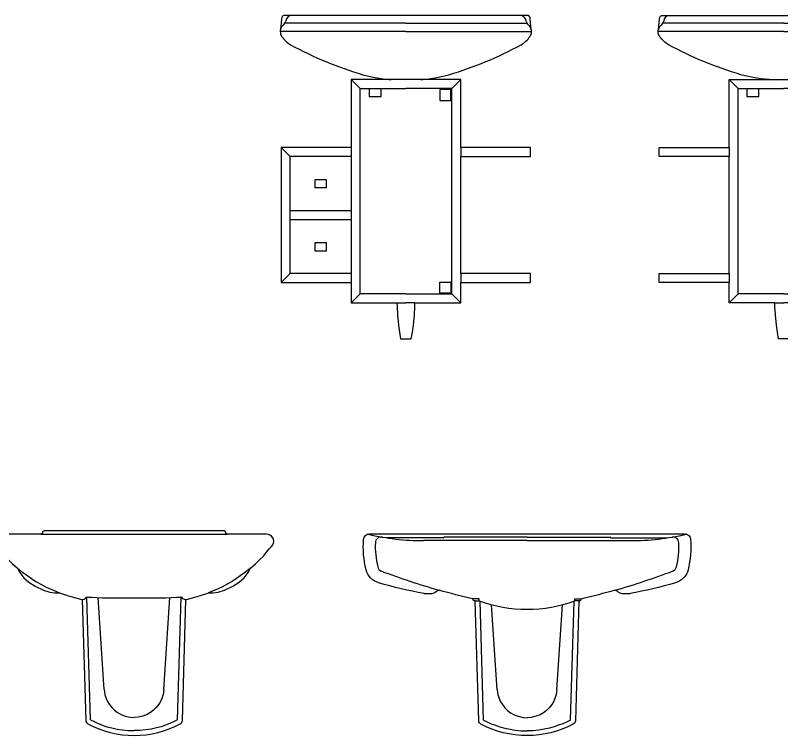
# Model space of a CAD drawing. Header units: millimetres. Extents: x 26555 to 42000, y 34815 to 42213.
# Drawn here: x 30345 to 32266, y 39059 to 40865 of the extents above; entities that cross this region are included whole.
import ezdxf

# ---------------------------------------------------------------- set-up
doc = ezdxf.new("R2010")
doc.units = ezdxf.units.MM
doc.layers.add('cad-block.com', color=250, linetype='Continuous')

# ---------------------------------------------------------------- blocks, each defined once
blk = doc.blocks.new('washbasin 22_front_cad-block.com')
at = {"color": 0}
for p, q in [((0, 791.4), (-303.2, 791.4)), ((0, 791.4), (303.2, 791.4)), ((0, 770.5), (-315, 770.5)), ((0, 770.5), (315, 770.5)), ((-114.8, 627.5), (-137.4, 650.1)), ((37.1, 650.1), (-37.1, 650.1)), ((114.8, 627.5), (137.4, 650.1)), ((-114.8, 627.5), (0, 627.5)), ((-114.8, 112.6), (-114.8, 627.5)), ((-92.4, 627.5), (-92.4, 607.5)), ((-62.4, 607.5), (-62.4, 627.5)), ((114.8, 627.5), (0, 627.5)), ((85.2, 625.3), (85.2, 597.8)), ((112.7, 625.3), (85.2, 625.3)), ((112.7, 597.8), (112.7, 625.3)), ((114.8, 112.6), (114.8, 627.5)), ((-92.4, 607.5), (-62.4, 607.5)), ((85.2, 597.8), (112.7, 597.8)), ((-290, 457.3), (-312.4, 479.7)), ((137.4, 479.7), (137.4, 457.3)), ((-290.1, 163.7), (-290, 457.3)), ((-137.4, 457.3), (-290, 457.3)), ((-228.7, 399.2, 0), (-228.7, 379.2, 0)), ((-198.7, 399.2, 0), (-228.7, 399.2, 0)), ((-198.7, 379.2, 0), (-198.7, 399.2, 0)), ((-228.7, 379.2, 0), (-198.7, 379.2, 0)), ((-137.4, 321, 0), (-290.1, 321, 0)), ((-137.4, 298.6, 0), (-290.1, 298.6, 0)), ((-228.7, 241.1, 0), (-228.7, 221.1, 0)), ((-198.7, 241.1, 0), (-228.7, 241.1, 0)), ((-198.7, 221.1, 0), (-198.7, 241.1, 0)), ((-228.7, 221.1, 0), (-198.7, 221.1, 0)), ((-290.1, 163.7), (-312.5, 141.3)), ((-137.4, 163.7), (-290.1, 163.7)), ((137.4, 163.7), (137.4, 141.3)), ((85.2, 114.8), (85.2, 142.3)), ((85.2, 142.3), (112.7, 142.3)), ((112.7, 142.3), (112.7, 114.8)), ((-114.8, 112.6), (-137.4, 90)), ((0, 112.6), (-114.8, 112.6)), ((0, 112.6), (114.8, 112.6)), ((112.7, 114.8), (85.2, 114.8)), ((114.8, 112.6), (137.4, 90)), ((-22.7, 90), (0, 90)), ((22.7, 90), (0, 90))]:
    blk.add_line(p, q, dxfattribs=at)
blk.add_lwpolyline([(-312.5, 141.3), (-137.4, 141.3), (-137.4, 90), (-22.7, 90), (-22.3, 81.1), (-21.3, 59.9), (-18.8, 34.5), (-16.3, 16.4), (-13.3, 0), (0, 0), (13.3, 0), (16.3, 16.4), (18.8, 34.5), (21.3, 59.9), (22.3, 81.1), (22.7, 90), (137.4, 90), (137.4, 141.3), (312.5, 141.3), (312.5, 163.7), (137.4, 163.7), (137.4, 457.3), (312.4, 457.3), (312.4, 479.7), (137.4, 479.7), (137.4, 650.1), (37.1, 650.1, 0.032145), (77.4, 655.1), (77.4, 655.1, 0.024933), (108, 662.5, 0.054278), (289.1, 737.7, 0.105753), (310.7, 757.5, 0.174382), (315, 770.5, 0.072344), (314.4, 776.1), (311.7, 802.6, 0.481494), (302.9, 811), (28, 811), (-28, 811), (-302.9, 811, 0.481494), (-311.7, 802.6), (-314.4, 776.1, 0.072344), (-315, 770.5, 0.174382), (-310.7, 757.5, 0.105753), (-289.1, 737.7, 0.054278), (-108, 662.5, 0.024933), (-77.4, 655.1, 0.032145), (-37.1, 650.1), (-137.4, 650.1), (-137.4, 479.7), (-312.4, 479.7)], format="xyb", close=True, dxfattribs=at)
blk.add_lwpolyline([(-137.4, 479.7), (-137.4, 141.3)], dxfattribs=at)
for centre, radius, start, end in [((-285.4, 795), 16, 92.8165, 173.1753), ((285.4, 795), 16, 6.8247, 87.1835), ((-316.3, 799.1), 15.2, 307.6126, 351.6721), ((316.3, 799.1), 15.2, 188.3279, 232.3874), ((-295.5, 771.3), 19.5, 126.2701, 165.926), ((295.5, 771.3), 19.5, 14.074, 53.7299)]:
    blk.add_arc(centre, radius, start, end, dxfattribs=at)
blk = doc.blocks.new('washbasin 23_front_cad-block.com')
at = {"color": 0}
for p, q in [((0, 791.4), (-303.2, 791.4)), ((0, 791.4), (303.2, 791.4)), ((0, 770.5), (-315, 770.5)), ((0, 770.5), (315, 770.5)), ((-114.8, 627.5), (-137.4, 650.1)), ((-37.1, 650.1), (37.1, 650.1)), ((114.8, 627.5), (137.4, 650.1)), ((-114.8, 112.6), (-114.8, 627.5)), ((-114.8, 627.5), (0, 627.5)), ((-92.4, 627.5), (-92.4, 607.5)), ((-62.4, 607.5), (-62.4, 627.5)), ((114.8, 627.5), (0, 627.5)), ((85.2, 625.3), (85.2, 597.8)), ((112.7, 625.3), (85.2, 625.3)), ((112.7, 597.8), (112.7, 625.3)), ((114.8, 112.6), (114.8, 627.5)), ((-92.4, 607.5), (-62.4, 607.5)), ((85.2, 597.8), (112.7, 597.8)), ((-137.4, 479.7), (-137.4, 457.3)), ((137.4, 479.7), (137.4, 457.3)), ((-137.4, 163.7), (-137.4, 141.3)), ((137.4, 163.7), (137.4, 141.3)), ((85.2, 114.8), (85.2, 142.3)), ((85.2, 142.3), (112.7, 142.3)), ((112.7, 142.3), (112.7, 114.8)), ((-114.8, 112.6), (-137.4, 90)), ((0, 112.6), (-114.8, 112.6)), ((0, 112.6), (114.8, 112.6)), ((112.7, 114.8), (85.2, 114.8)), ((114.8, 112.6), (137.4, 90)), ((-22.7, 90), (0, 90)), ((22.7, 90), (0, 90))]:
    blk.add_line(p, q, dxfattribs=at)
blk.add_lwpolyline([(137.4, 650.1), (137.4, 479.7), (312.4, 479.7), (312.4, 457.3), (137.4, 457.3), (137.4, 163.7), (312.5, 163.7), (312.5, 141.3), (137.4, 141.3), (137.4, 90), (22.7, 90), (22.3, 81.1), (21.3, 59.9), (18.8, 34.5), (16.3, 16.4), (13.3, 0), (0, 0), (-13.3, 0), (-16.3, 16.4), (-18.8, 34.5), (-21.3, 59.9), (-22.3, 81.1), (-22.7, 90), (-137.4, 90), (-137.4, 141.3), (-312.5, 141.3), (-312.5, 163.7), (-137.4, 163.7), (-137.4, 457.3), (-312.4, 457.3), (-312.4, 479.7), (-137.4, 479.7), (-137.4, 650.1), (-37.1, 650.1, -0.032145), (-77.4, 655.1), (-77.4, 655.1, -0.024933), (-108, 662.5, -0.054278), (-289.1, 737.7, -0.105753), (-310.7, 757.5, -0.174382), (-315, 770.5, -0.072344), (-314.4, 776.1), (-311.7, 802.6, -0.481494), (-302.9, 811), (-28, 811), (28, 811), (302.9, 811, -0.481494), (311.7, 802.6), (314.4, 776.1, -0.072344), (315, 770.5, -0.174382), (310.7, 757.5, -0.105753), (289.1, 737.7, -0.054278), (108, 662.5, -0.024933), (77.4, 655.1, -0.032145), (37.1, 650.1)], format="xyb", close=True, dxfattribs=at)
for centre, radius, start, end in [((-285.4, 795), 16, 92.8165, 173.1753), ((285.4, 795), 16, 6.8247, 87.1835), ((-316.3, 799.1), 15.2, 307.6126, 351.6721), ((316.3, 799.1), 15.2, 188.3279, 232.3874), ((-295.5, 771.3), 19.5, 126.2701, 165.926), ((295.5, 771.3), 19.5, 14.074, 53.7299)]:
    blk.add_arc(centre, radius, start, end, dxfattribs=at)
blk = doc.blocks.new('washbasin 35_front_cad-block.com')
at = {"color": 0}
for p, q in [((-233.7, 812), (233.7, 812)), ((-292.2, 727), (-279.3, 716.3)), ((-279.3, 716.3), (-266.2, 707.2)), ((279.3, 716.3), (266.2, 707.2)), ((292.2, 727), (279.3, 716.3)), ((-266.2, 707.2), (-256.8, 700.8)), ((-256.8, 700.8), (-246.3, 693.6)), ((-246.3, 693.6), (-233.4, 686.7)), ((246.3, 693.6), (233.4, 686.7)), ((256.8, 700.8), (246.3, 693.6)), ((266.2, 707.2), (256.8, 700.8)), ((-233.4, 686.7), (-220, 679.3)), ((-220, 679.3), (-204.7, 672.6)), ((-204.7, 672.6), (-194.1, 667.9)), ((204.7, 672.6), (194.1, 667.9)), ((220, 679.3), (204.7, 672.6)), ((233.4, 686.7), (220, 679.3)), ((-194.1, 667.9), (-186.8, 665.1)), ((-121.8, 650.7), (-118.9, 654.1)), ((-118.9, 654.1), (-117, 654.5)), ((-109.2, 346.3), (-118.1, 654.3)), ((-117, 654.5), (-113.8, 653.9)), ((-113.8, 653.9), (-106.3, 653.7)), ((-106.3, 653.7), (-79.5, 652.3)), ((79.5, 652.3), (106.3, 653.7)), ((106.3, 653.7), (113.8, 653.9)), ((109.2, 346.3), (118.1, 654.3)), ((113.8, 653.9), (117, 654.5)), ((117, 654.5), (118.9, 654.1)), ((118.9, 654.1), (121.8, 650.7)), ((194.1, 667.9), (186.8, 665.1)), ((-129.9, 648.5), (-125.4, 648.8)), ((-125.4, 648.8), (-121.8, 650.7)), ((-74.8, 422.3), (-90.1, 652.8)), ((-79.5, 652.3), (79.5, 652.3)), ((74.8, 422.3), (90.1, 652.8)), ((121.8, 650.7), (125.4, 648.8)), ((125.4, 648.8), (129.9, 648.5))]:
    blk.add_line(p, q, dxfattribs=at)
blk.add_lwpolyline([(131.3, 648.4), (158.3, 655.4), (169.1, 658.8), (182.2, 663.3), (186.8, 665.1), (198.2, 664.5), (211.1, 666.4), (226.9, 671.5), (247.5, 681.2), (263.7, 691.5), (276.2, 702.8), (286.2, 716), (292.2, 727), (304.4, 737.6), (314.5, 747.4), (324.3, 757.2), (332.4, 767), (339.1, 774.8), (344.8, 781.3), (347.6, 785.1), (349.4, 789.3), (350, 794), (349.4, 798.7), (347.6, 802.9), (344.8, 806.7), (340.8, 809.7), (336.7, 811.4), (332, 812), (307.3, 812), (247.8, 812), (233.7, 812), (233, 812.1), (232.5, 812.2), (231.8, 812.5), (231.1, 812.9), (230.6, 813.4), (230.2, 813.9), (229.9, 814.5), (229.7, 815.1), (229.7, 816), (229.6, 816.8), (229.3, 817.6), (228.9, 818.3), (228.5, 818.8), (228, 819.2), (227.4, 819.6), (226.7, 819.9), (225.7, 820), (162.5, 820), (60.2, 820), (27.4, 820), (-18.4, 820), (-56, 820), (-162.5, 820), (-225.7, 820), (-226.7, 819.9), (-227.4, 819.6), (-228, 819.2), (-228.5, 818.8), (-228.9, 818.3), (-229.3, 817.6), (-229.6, 816.8), (-229.7, 816), (-229.7, 815.1), (-229.9, 814.5), (-230.2, 813.9), (-230.6, 813.4), (-231.1, 812.9), (-231.8, 812.5), (-232.5, 812.2), (-233, 812.1), (-233.7, 812), (-247.8, 812), (-307.5, 812), (-332, 812), (-336.7, 811.4), (-340.8, 809.7), (-344.8, 806.7), (-347.6, 802.9), (-349.4, 798.7), (-350, 794), (-349.4, 789.3), (-347.6, 785.1), (-344.8, 781.3), (-339.1, 774.8), (-332.4, 767), (-324.3, 757.2), (-314.5, 747.4), (-304.4, 737.6), (-292.2, 727), (-286.2, 716), (-276.2, 702.8), (-263.7, 691.5), (-247.5, 681.2), (-226.9, 671.5), (-211.1, 666.4), (-198.2, 664.5), (-186.8, 665.1), (-182.2, 663.3), (-169.1, 658.8), (-158.3, 655.4), (-131.3, 648.4), (-129.9, 648.5), (-121.1, 344.8, 0.269139), (-115.8, 336.3, 0.123198), (0, 307.3, 0.123198), (115.8, 336.3, 0.269139), (121.1, 344.8), (129.9, 648.5)], format="xyb", close=True, dxfattribs=at)
for points in [[(-74.8, 422.3), (-73, 410.2), (-69.9, 400.2), (-66.4, 392.3), (-62, 385.4), (-55.7, 377.2), (-48.8, 370.3), (-41.5, 364.6), (-32.7, 359.6), (-22, 355.8), (-10.1, 352.7), (0, 352.3)], [(74.8, 422.3), (73, 410.2), (69.9, 400.2), (66.4, 392.3), (62, 385.4), (55.7, 377.2), (48.8, 370.3), (41.5, 364.6), (32.7, 359.6), (22, 355.8), (10.1, 352.7), (0, 352.3)], [(-109.2, 346.3), (-100.4, 342), (-90, 337.3), (-79, 333.2), (-68, 329.1), (-56, 326), (-42.5, 323.2), (-29.6, 321.3), (-15.4, 319.7), (-4.6, 319.4), (0, 319.3)], [(109.2, 346.3), (100.4, 342), (90, 337.3), (79, 333.2), (68, 329.1), (56, 326), (42.5, 323.2), (29.6, 321.3), (15.4, 319.7), (4.6, 319.4), (0, 319.3)]]:
    blk.add_lwpolyline(points, dxfattribs=at)
blk = doc.blocks.new('washbasin 36_front_cad-block.com')
at = {"color": 0}
for p, q in [((-210, 810), (-351.5, 810)), ((0, 812), (-208, 812)), ((0, 812), (208, 812)), ((210, 810), (351.5, 810)), ((0, 803), (-259.8, 803)), ((0, 803), (259.8, 803)), ((-120, 657), (-136.7, 657)), ((-120, 652), (-120, 657)), ((120, 657), (136.7, 657)), ((120, 652), (120, 657)), ((-129.8, 652), (-120, 652)), ((-109.2, 353), (-117.8, 651.2)), ((-74.8, 429), (-88.9, 642.3)), ((74.8, 429), (88.9, 642.3)), ((109.2, 353), (117.8, 651.2)), ((129.8, 652), (120, 652))]:
    blk.add_line(p, q, dxfattribs=at)
blk.add_lwpolyline([(-28, 820), (28, 820), (395, 820, -0.393872), (410, 806, -0.07676), (403.6, 730, -0.270232), (372.2, 697.3, -0.022535), (258.3, 670.2, -0.047152), (256.4, 670), (238.7, 670, -0.135198), (233.6, 671.4, 0.009816), (220.6, 678.8, -0.011851), (137.2, 657.2, 0.303838), (135, 654.6, -0.380353), (132, 652), (129.8, 652), (121.1, 351.5, -0.269139), (115.8, 343, -0.123198), (0, 314, -0.123198), (-115.8, 343, -0.269139), (-121.1, 351.5), (-129.8, 652), (-132, 652, -0.380353), (-135, 654.6, 0.303838), (-137.2, 657.2, -0.011851), (-220.6, 678.8, 0.009816), (-233.6, 671.4, -0.135198), (-238.7, 670), (-256.4, 670, -0.047152), (-258.3, 670.2, -0.022535), (-372.2, 697.3, -0.270232), (-403.6, 730, -0.07676), (-410, 806, -0.393872), (-395, 820)], format="xyb", close=True, dxfattribs=at)
for points in [[(-74.8, 429), (-73, 416.9), (-69.9, 406.9), (-66.4, 399), (-62, 392.1), (-55.7, 383.9), (-48.8, 377), (-41.5, 371.4), (-32.7, 366.3), (-22, 362.6), (-10.1, 359.4), (0, 359)], [(74.8, 429), (73, 416.9), (69.9, 406.9), (66.4, 399), (62, 392.1), (55.7, 383.9), (48.8, 377), (41.5, 371.4), (32.7, 366.3), (22, 362.6), (10.1, 359.4), (0, 359)], [(-109.2, 353), (-100.4, 348.7), (-90, 344), (-79, 339.9), (-68, 335.8), (-56, 332.7), (-42.5, 329.9), (-29.6, 328), (-15.4, 326.4), (-4.6, 326.1), (0, 326)], [(109.2, 353), (100.4, 348.7), (90, 344), (79, 339.9), (68, 335.8), (56, 332.7), (42.5, 329.9), (29.6, 328), (15.4, 326.4), (4.6, 326.1), (0, 326)]]:
    blk.add_lwpolyline(points, dxfattribs=at)
for centre, radius, start, end in [((-399.1, 814.1), 5, 76.7873, 114.0122), ((-259.8, 1407.5), 604.5, 256.7873, 270), ((-365.4, 797.1), 15, 80.1816, 177.6242), ((-210, 811), 1, 270, 0), ((-208, 811), 1, 90, 180), ((208, 811), 1, 0, 90), ((210, 811), 1, 180, 270), ((259.8, 1407.5), 604.5, 270, 283.2127), ((365.4, 797.1), 15, 2.3758, 99.8184), ((399.1, 814.1), 5, 65.9878, 103.2127), ((-160.6, 788.6), 220, 177.6243, 193.5501), ((160.6, 788.6), 220, 346.4499, 2.3757), ((-359.9, 740.5), 15, 193.5501, 245.3792), ((359.9, 740.5), 15, 294.6208, 346.4499), ((276.9, 2427.4), 1818, 249.2879, 254.1195), ((-276.9, 2427.4), 1818, 285.8805, 290.7121), ((0, 980.8), 350, 249.949, 270), ((0, 980.8), 350, 270, 290.051)]:
    blk.add_arc(centre, radius, start, end, dxfattribs=at)

msp = doc.modelspace()

# ---------------------------------------------------------------- block references
at = {"layer": 'cad-block.com'}
for name, p in [('washbasin 22_front_cad-block.com', (31323.9, 40054.1)), ('washbasin 23_front_cad-block.com', (32271.4, 40054.1)), ('washbasin 35_front_cad-block.com', (30642.4, 38752.4)), ('washbasin 36_front_cad-block.com', (31627.7, 38745.1))]:
    msp.add_blockref(name, p, dxfattribs=at)

doc.saveas('drawing.dxf')
